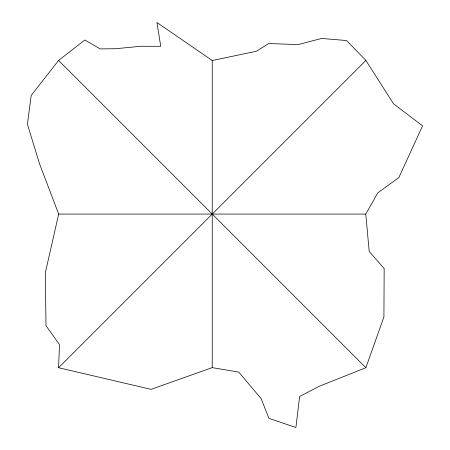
<?xml version="1.0" encoding="UTF-8"?>
<svg xmlns="http://www.w3.org/2000/svg" width="450" height="450" viewBox="0 0 450 450"><rect width="100%" height="100%" fill="white"/><g stroke="black" fill="none" stroke-linecap="round" stroke-linejoin="round"><path stroke-width="0.67" d="M58.59 367.718L59.49 344.593L45.996 325.676L45.354 272.678L58.674 214.076L39.578 163.946L27.416 124.262L31.191 95.417L58.59 60.435L84.797 40.022L100.198 48.909L115.577 48.718L140.878 46.271L160.734 46.288L156.921 22.5L212.231 60.519L256.382 51.266L268.684 43.549L298.204 44.584L321.542 38.458L346.522 40.534L365.873 60.435L393.502 103.77L422.584 125.871L398.807 177.649L377.843 192.774L365.788 214.076L369.197 251.443L384.159 268.554L383.918 316.957L365.873 367.718L318.949 386.398L299.638 396.484L295.903 427.5L268.898 418.343L261.231 398.756L238.748 372.099L212.231 367.633L151.059 389.34L58.59 367.718L365.873 60.435M58.674 214.076L365.788 214.076M58.59 60.435L365.873 367.718M212.231 60.519L212.231 367.633"/></g></svg>
